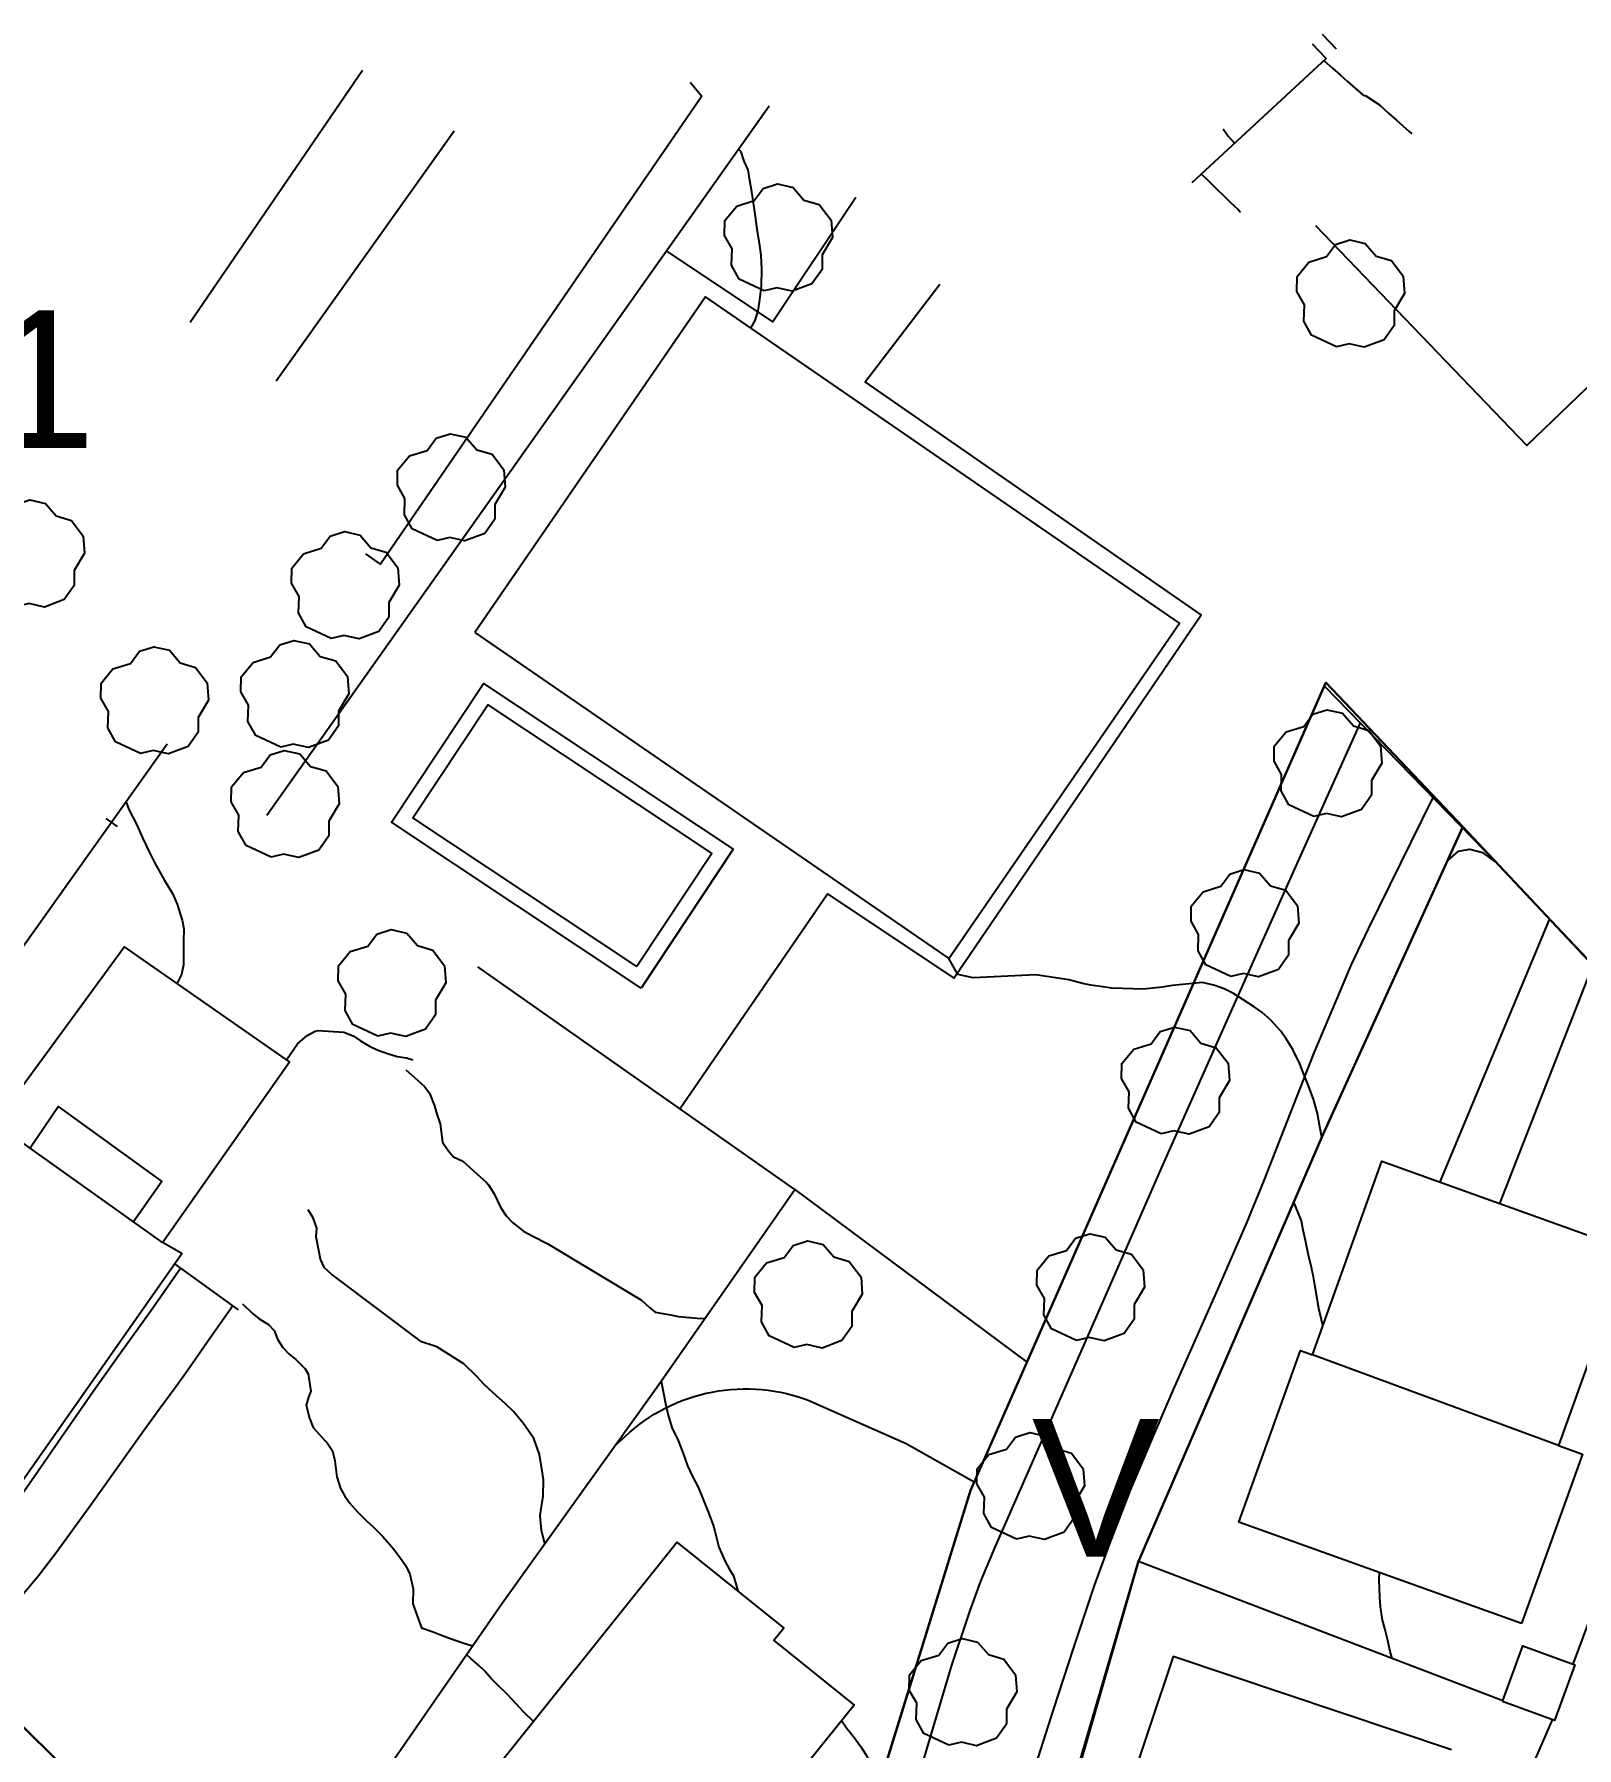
# Model space of a CAD drawing. Extents: x 483350 to 484165, y 4631134 to 4631561.
# Drawn here: x 484006.6 to 484062.7, y 4631499 to 4631561.3 of the extents above; entities that cross this region are included whole.
import ezdxf

# ---------------------------------------------------------------- set-up
doc = ezdxf.new("R2010")
doc.units = 0
doc.header["$MEASUREMENT"] = 0
doc.layers.add('1000_corbes', color=35, linetype='Continuous', plot=False)
doc.layers.add('1000_corbes mestres', color=37, linetype='Continuous', plot=False)
doc.layers.add('_POUM POLIGON', color=5, linetype='Continuous', lineweight=30)
for name, color, linetype in [('_txt claus 1000', 255, 'Continuous'), ('camins', 252, 'Continuous'), ('edificació', 252, 'Continuous'), ('illes', 252, 'Continuous'), ('parcel.les', 252, 'Continuous'), ('voreres', 252, 'Continuous')]:
    doc.layers.add(name, color=color, linetype=linetype)
doc.layers.add('vegetació_arbres', color=7, linetype='Continuous', true_color=0x8bb078)
doc.styles.add('1000SW50', font='swissl.ttf', dxfattribs={"height": 5})

msp = doc.modelspace()

# ---------------------------------------------------------------- linework, layer by layer
at = {"layer": '1000_corbes', "flags": 128}
for points in [[(484053.496, 4631560.392), (484053.807, 4631560.112), (484054.083, 4631559.863), (484054.351, 4631559.622), (484054.642, 4631559.371), (484054.924, 4631559.122), (484055.021, 4631559.099), (484055.517, 4631558.771), (484055.859, 4631558.463), (484056.132, 4631558.217), (484056.367, 4631558.005), (484056.596, 4631557.799), (484056.689, 4631557.721)], [(484053.496, 4631560.392), (484053.807, 4631560.112), (484054.083, 4631559.863), (484054.351, 4631559.622), (484054.642, 4631559.371), (484054.924, 4631559.122), (484055.021, 4631559.099), (484055.517, 4631558.771), (484055.859, 4631558.463), (484056.132, 4631558.217), (484056.367, 4631558.005), (484056.596, 4631557.799), (484056.689, 4631557.721)], [(484049.826, 4631557.896), (484050.009, 4631557.634), (484050.246, 4631557.375)], [(484049.826, 4631557.896), (484050.009, 4631557.634), (484050.246, 4631557.375)], [(484032.645, 4631550.656), (484032.809, 4631550.932), (484032.909, 4631551.283), (484032.966, 4631551.597), (484033.029, 4631552.181), (484033.05, 4631552.803), (484033.022, 4631553.291), (484032.977, 4631553.654), (484032.881, 4631554.252), (484032.82, 4631554.717), (484032.771, 4631555.051), (484032.677, 4631555.604), (484032.615, 4631556.026), (484032.553, 4631556.41), (484032.4, 4631556.72), (484032.289, 4631557.068), (484032.202, 4631557.157)], [(484032.645, 4631550.656), (484032.809, 4631550.932), (484032.909, 4631551.283), (484032.966, 4631551.597), (484033.029, 4631552.181), (484033.05, 4631552.803), (484033.022, 4631553.291), (484032.977, 4631553.654), (484032.881, 4631554.252), (484032.82, 4631554.717), (484032.771, 4631555.051), (484032.677, 4631555.604), (484032.615, 4631556.026), (484032.553, 4631556.41), (484032.4, 4631556.72), (484032.289, 4631557.068), (484032.202, 4631557.157)], [(484049.044, 4631556.258), (484049.293, 4631556.014), (484049.586, 4631555.717), (484049.875, 4631555.441), (484050.087, 4631555.228), (484050.376, 4631554.963), (484050.456, 4631554.867)], [(484049.044, 4631556.258), (484049.293, 4631556.014), (484049.586, 4631555.717), (484049.875, 4631555.441), (484050.087, 4631555.228), (484050.376, 4631554.963), (484050.456, 4631554.867)], [(484009.917, 4631533.416), (484010.022, 4631533.143), (484010.293, 4631532.614), (484010.527, 4631532.096), (484010.763, 4631531.604), (484010.953, 4631531.218), (484011.303, 4631530.59), (484011.604, 4631530.088), (484011.783, 4631529.701), (484011.958, 4631529.118), (484012.022, 4631528.807), (484012.006, 4631528.37), (484012.006, 4631527.498), (484011.931, 4631527.151), (484011.796, 4631526.858), (484011.769, 4631526.827)], [(484009.917, 4631533.416), (484010.022, 4631533.143), (484010.293, 4631532.614), (484010.527, 4631532.096), (484010.763, 4631531.604), (484010.953, 4631531.218), (484011.303, 4631530.59), (484011.604, 4631530.088), (484011.783, 4631529.701), (484011.958, 4631529.118), (484012.022, 4631528.807), (484012.006, 4631528.37), (484012.006, 4631527.498), (484011.931, 4631527.151), (484011.796, 4631526.858), (484011.769, 4631526.827)], [(484053.415, 4631521.225), (484053.344, 4631521.611), (484053.257, 4631522.088), (484053.116, 4631522.607), (484052.903, 4631523.154), (484052.742, 4631523.585), (484052.613, 4631523.895), (484052.359, 4631524.414), (484052.123, 4631524.81), (484051.915, 4631525.093), (484051.566, 4631525.483), (484051.231, 4631525.78), (484050.96, 4631525.97), (484050.579, 4631526.216), (484050.21, 4631526.451), (484049.864, 4631526.629), (484049.526, 4631526.744), (484049.078, 4631526.857), (484047.985, 4631526.743), (484047.609, 4631526.683), (484046.928, 4631526.608), (484045.784, 4631526.653), (484045.447, 4631526.697), (484045.019, 4631526.76), (484044.707, 4631526.82), (484044.208, 4631526.947), (484043.008, 4631527.133), (484040.728, 4631527.023), (484040.175, 4631527.144), (484039.845, 4631527.728)], [(484053.415, 4631521.225), (484053.344, 4631521.611), (484053.257, 4631522.088), (484053.116, 4631522.607), (484052.903, 4631523.154), (484052.742, 4631523.585), (484052.613, 4631523.895), (484052.359, 4631524.414), (484052.123, 4631524.81), (484051.915, 4631525.093), (484051.566, 4631525.483), (484051.231, 4631525.78), (484050.96, 4631525.97), (484050.579, 4631526.216), (484050.21, 4631526.451), (484049.864, 4631526.629), (484049.526, 4631526.744), (484049.078, 4631526.857), (484047.985, 4631526.743), (484047.609, 4631526.683), (484046.928, 4631526.608), (484045.784, 4631526.653), (484045.447, 4631526.697), (484045.019, 4631526.76), (484044.707, 4631526.82), (484044.208, 4631526.947), (484043.008, 4631527.133), (484040.728, 4631527.023), (484040.175, 4631527.144), (484039.845, 4631527.728)], [(484015.753, 4631524.048), (484016.153, 4631524.625), (484016.511, 4631524.932), (484016.795, 4631525.08), (484016.912, 4631525.115), (484017.836, 4631525.053), (484018.185, 4631524.921), (484018.444, 4631524.736), (484018.777, 4631524.544), (484019.056, 4631524.412), (484019.431, 4631524.278), (484019.785, 4631524.169), (484020.122, 4631524.113), (484020.353, 4631524.039)], [(484015.753, 4631524.048), (484016.153, 4631524.625), (484016.511, 4631524.932), (484016.795, 4631525.08), (484016.912, 4631525.115), (484017.836, 4631525.053), (484018.185, 4631524.921), (484018.444, 4631524.736), (484018.777, 4631524.544), (484019.056, 4631524.412), (484019.431, 4631524.278), (484019.785, 4631524.169), (484020.122, 4631524.113), (484020.353, 4631524.039)], [(484025.148, 4631506.44), (484025.029, 4631506.941), (484024.985, 4631507.46), (484025.001, 4631507.639), (484025.087, 4631508.171), (484025.098, 4631508.774), (484025.043, 4631509.168), (484024.956, 4631509.693), (484024.747, 4631510.274), (484024.367, 4631510.832), (484024.004, 4631511.266), (484023.721, 4631511.537), (484023.267, 4631511.93), (484022.936, 4631512.244), (484022.69, 4631512.509), (484022.209, 4631512.99), (484021.222, 4631513.61), (484021.118, 4631513.644), (484020.663, 4631513.785), (484017.49, 4631516.179), (484017.408, 4631516.231), (484017.14, 4631516.483), (484016.993, 4631516.798), (484016.934, 4631517.115), (484016.831, 4631517.611), (484016.857, 4631517.927), (484016.725, 4631518.3), (484016.54, 4631518.585)], [(484025.148, 4631506.44), (484025.029, 4631506.941), (484024.985, 4631507.46), (484025.001, 4631507.639), (484025.087, 4631508.171), (484025.098, 4631508.774), (484025.043, 4631509.168), (484024.956, 4631509.693), (484024.747, 4631510.274), (484024.367, 4631510.832), (484024.004, 4631511.266), (484023.721, 4631511.537), (484023.267, 4631511.93), (484022.936, 4631512.244), (484022.69, 4631512.509), (484022.209, 4631512.99), (484021.222, 4631513.61), (484021.118, 4631513.644), (484020.663, 4631513.785), (484017.49, 4631516.179), (484017.408, 4631516.231), (484017.14, 4631516.483), (484016.993, 4631516.798), (484016.934, 4631517.115), (484016.831, 4631517.611), (484016.857, 4631517.927), (484016.725, 4631518.3), (484016.54, 4631518.585)], [(484053.455, 4631514.382), (484053.313, 4631515), (484053.176, 4631515.792), (484053.12, 4631516.149), (484053.043, 4631516.493), (484052.931, 4631516.943), (484052.818, 4631517.475), (484052.742, 4631517.845), (484052.682, 4631518.185), (484052.395, 4631518.868)], [(484053.455, 4631514.382), (484053.313, 4631515), (484053.176, 4631515.792), (484053.12, 4631516.149), (484053.043, 4631516.493), (484052.931, 4631516.943), (484052.818, 4631517.475), (484052.742, 4631517.845), (484052.682, 4631518.185), (484052.395, 4631518.868)], [(484014.149, 4631515.166), (484014.505, 4631514.826), (484014.757, 4631514.627), (484015.099, 4631514.421), (484015.303, 4631514.194), (484015.422, 4631513.883), (484015.619, 4631513.576), (484015.843, 4631513.347), (484016.1, 4631513.143), (484016.435, 4631512.809), (484016.547, 4631512.628), (484016.639, 4631511.996), (484016.557, 4631511.773), (484016.465, 4631511.479), (484016.589, 4631511.007), (484016.722, 4631510.677), (484017.164, 4631510.188), (484017.233, 4631510.12), (484017.427, 4631509.822), (484017.511, 4631509.461), (484017.581, 4631508.881), (484017.725, 4631508.455), (484017.882, 4631508.175), (484018.065, 4631507.918), (484018.342, 4631507.61), (484018.668, 4631507.278), (484018.903, 4631507.061), (484019.264, 4631506.709), (484019.657, 4631506.248), (484019.967, 4631505.84), (484020.099, 4631505.64), (484020.242, 4631505.344), (484020.364, 4631504.81), (484020.355, 4631504.263), (484020.664, 4631503.392), (484021.089, 4631503.236), (484021.395, 4631503.122), (484021.681, 4631503.009), (484022.166, 4631502.842), (484022.517, 4631502.73), (484022.526, 4631502.731)], [(484014.149, 4631515.166), (484014.505, 4631514.826), (484014.757, 4631514.627), (484015.099, 4631514.421), (484015.303, 4631514.194), (484015.422, 4631513.883), (484015.619, 4631513.576), (484015.843, 4631513.347), (484016.1, 4631513.143), (484016.435, 4631512.809), (484016.547, 4631512.628), (484016.639, 4631511.996), (484016.557, 4631511.773), (484016.465, 4631511.479), (484016.589, 4631511.007), (484016.722, 4631510.677), (484017.164, 4631510.188), (484017.233, 4631510.12), (484017.427, 4631509.822), (484017.511, 4631509.461), (484017.581, 4631508.881), (484017.725, 4631508.455), (484017.882, 4631508.175), (484018.065, 4631507.918), (484018.342, 4631507.61), (484018.668, 4631507.278), (484018.903, 4631507.061), (484019.264, 4631506.709), (484019.657, 4631506.248), (484019.967, 4631505.84), (484020.099, 4631505.64), (484020.242, 4631505.344), (484020.364, 4631504.81), (484020.355, 4631504.263), (484020.664, 4631503.392), (484021.089, 4631503.236), (484021.395, 4631503.122), (484021.681, 4631503.009), (484022.166, 4631502.842), (484022.517, 4631502.73), (484022.526, 4631502.731)], [(484055.975, 4631502.269), (484055.902, 4631502.524), (484055.808, 4631502.969), (484055.708, 4631503.361), (484055.627, 4631503.665), (484055.553, 4631504.145), (484055.523, 4631504.506), (484055.513, 4631504.817), (484055.502, 4631505.117), (484055.519, 4631505.398)], [(484055.975, 4631502.269), (484055.902, 4631502.524), (484055.808, 4631502.969), (484055.708, 4631503.361), (484055.627, 4631503.665), (484055.553, 4631504.145), (484055.523, 4631504.506), (484055.513, 4631504.817), (484055.502, 4631505.117), (484055.519, 4631505.398)], [(484024.741, 4631499.986), (484024.373, 4631500.33), (484024.099, 4631500.636), (484023.779, 4631500.973), (484023.447, 4631501.298), (484023.202, 4631501.54), (484022.958, 4631501.819), (484022.735, 4631502.026), (484022.456, 4631502.277), (484022.305, 4631502.413)], [(484024.741, 4631499.986), (484024.373, 4631500.33), (484024.099, 4631500.636), (484023.779, 4631500.973), (484023.447, 4631501.298), (484023.202, 4631501.54), (484022.958, 4631501.819), (484022.735, 4631502.026), (484022.456, 4631502.277), (484022.305, 4631502.413)]]:
    msp.add_lwpolyline(points, dxfattribs=at)
at = {"layer": '1000_corbes mestres', "flags": 128}
for points in [[(484020.102, 4631523.68), (484020.504, 4631523.319), (484020.775, 4631523.07), (484020.957, 4631522.83), (484021.134, 4631522.369), (484021.227, 4631522.065), (484021.344, 4631521.717), (484021.433, 4631521.051), (484021.633, 4631520.747), (484021.835, 4631520.517), (484022.174, 4631520.362), (484022.407, 4631520.136), (484022.683, 4631519.893), (484023.034, 4631519.577), (484023.1, 4631519.495), (484023.304, 4631519.172), (484023.536, 4631518.688), (484023.743, 4631518.368), (484023.971, 4631518.13), (484024.378, 4631517.817), (484024.716, 4631517.631), (484025.263, 4631517.354), (484028.671, 4631515.298), (484028.965, 4631515.033), (484029.172, 4631514.868), (484029.718, 4631514.769), (484030.013, 4631514.714), (484030.69, 4631514.653), (484030.977, 4631514.636)], [(484020.102, 4631523.68), (484020.504, 4631523.319), (484020.775, 4631523.07), (484020.957, 4631522.83), (484021.134, 4631522.369), (484021.227, 4631522.065), (484021.344, 4631521.717), (484021.433, 4631521.051), (484021.633, 4631520.747), (484021.835, 4631520.517), (484022.174, 4631520.362), (484022.407, 4631520.136), (484022.683, 4631519.893), (484023.034, 4631519.577), (484023.1, 4631519.495), (484023.304, 4631519.172), (484023.536, 4631518.688), (484023.743, 4631518.368), (484023.971, 4631518.13), (484024.378, 4631517.817), (484024.716, 4631517.631), (484025.263, 4631517.354), (484028.671, 4631515.298), (484028.965, 4631515.033), (484029.172, 4631514.868), (484029.718, 4631514.769), (484030.013, 4631514.714), (484030.69, 4631514.653), (484030.977, 4631514.636)], [(484029.39, 4631512.359), (484029.487, 4631511.859), (484029.543, 4631511.545), (484029.633, 4631511.124), (484029.776, 4631510.673), (484030.007, 4631510.201), (484030.188, 4631509.732), (484030.347, 4631509.276), (484030.511, 4631508.919), (484030.728, 4631508.497), (484030.918, 4631508.056), (484031.098, 4631507.61), (484031.276, 4631507.115), (484031.339, 4631506.897), (484031.488, 4631506.322), (484031.708, 4631505.801), (484031.852, 4631505.536), (484032.015, 4631505.282), (484032.172, 4631504.736)], [(484029.39, 4631512.359), (484029.487, 4631511.859), (484029.543, 4631511.545), (484029.633, 4631511.124), (484029.776, 4631510.673), (484030.007, 4631510.201), (484030.188, 4631509.732), (484030.347, 4631509.276), (484030.511, 4631508.919), (484030.728, 4631508.497), (484030.918, 4631508.056), (484031.098, 4631507.61), (484031.276, 4631507.115), (484031.339, 4631506.897), (484031.488, 4631506.322), (484031.708, 4631505.801), (484031.852, 4631505.536), (484032.015, 4631505.282), (484032.172, 4631504.736)], [(484035.942, 4631500.02), (484036.132, 4631499.751), (484036.42, 4631499.383), (484036.661, 4631499.048), (484036.826, 4631498.776), (484037.086, 4631498.305), (484037.243, 4631497.9), (484037.35, 4631497.588), (484037.485, 4631497.225)], [(484035.942, 4631500.02), (484036.132, 4631499.751), (484036.42, 4631499.383), (484036.661, 4631499.048), (484036.826, 4631498.776), (484037.086, 4631498.305), (484037.243, 4631497.9), (484037.35, 4631497.588), (484037.485, 4631497.225)]]:
    msp.add_lwpolyline(points, dxfattribs=at)
at = {"layer": '_POUM POLIGON'}
for p, q in [((484030.596, 4631475.914), (483947.676, 4631556.959)), ((484053.567, 4631537.76), (484040.631, 4631508.377)), ((484040.631, 4631508.377), (484037.178, 4631497.225))]:
    msp.add_line(p, q, dxfattribs=at)
at = {"layer": '_POUM POLIGON', "flags": 128}
msp.add_lwpolyline([(484031.172, 4631475.836), (484037.178, 4631497.225), (484040.631, 4631508.377), (484053.567, 4631537.76), (484058.544, 4631532.515), (484053.453, 4631521.314), (484046.731, 4631505.772), (484036.487, 4631470.154)], close=True, dxfattribs=at)
msp.add_lwpolyline([(484058.544, 4631532.515), (484053.453, 4631521.314), (484046.731, 4631505.772), (484036.487, 4631470.154, 0.187359), (484069.774, 4631455.683), (484128.232, 4631452.143), (484129.718, 4631456.806)], format="xyb", close=True, dxfattribs=at)
at = {"layer": 'camins', "flags": 128}
for points in [[(484054.807, 4631536.302), (484052.376, 4631530.878), (484049.946, 4631525.453), (484047.626, 4631520.208), (484045.322, 4631514.955), (484043.421, 4631510.642), (484041.52, 4631506.326), (484041.006, 4631505.085), (484040.596, 4631503.984), (484039.946, 4631502.032), (484038.517, 4631497.222)], [(484054.807, 4631536.302), (484052.376, 4631530.878), (484049.946, 4631525.453), (484047.626, 4631520.208), (484045.322, 4631514.955), (484043.421, 4631510.642), (484041.52, 4631506.326), (484041.006, 4631505.085), (484040.596, 4631503.984), (484039.946, 4631502.032), (484038.517, 4631497.222)], [(484057.459, 4631533.581), (484056.281, 4631531.197), (484055.103, 4631528.813), (484054.484, 4631527.506), (484054.059, 4631526.501), (484053.128, 4631524.3), (484051.916, 4631521.201), (484051.306, 4631519.655), (484050.673, 4631518.118), (484049.62, 4631515.686), (484048.011, 4631512.05), (484047.218, 4631510.227), (484046.447, 4631508.392), (484045.678, 4631506.419), (484045.141, 4631504.925), (484044.379, 4631502.669), (484043.646, 4631500.402), (484042.837, 4631497.854), (484042.64, 4631497.213)], [(484057.459, 4631533.581), (484056.281, 4631531.197), (484055.103, 4631528.813), (484054.484, 4631527.506), (484054.059, 4631526.501), (484053.128, 4631524.3), (484051.916, 4631521.201), (484051.306, 4631519.655), (484050.673, 4631518.118), (484049.62, 4631515.686), (484048.011, 4631512.05), (484047.218, 4631510.227), (484046.447, 4631508.392), (484045.678, 4631506.419), (484045.141, 4631504.925), (484044.379, 4631502.669), (484043.646, 4631500.402), (484042.837, 4631497.854), (484042.64, 4631497.213)], [(484002.378, 4631503.367), (484003.666, 4631504.914), (484004.933, 4631506.578), (484005.611, 4631507.496), (484006.592, 4631508.899), (484007.561, 4631510.31), (484008.735, 4631512.007), (484009.721, 4631513.383), (484010.806, 4631514.899), (484011.902, 4631516.467)], [(484002.378, 4631503.367), (484003.666, 4631504.914), (484004.933, 4631506.578), (484005.611, 4631507.496), (484006.592, 4631508.899), (484007.561, 4631510.31), (484008.735, 4631512.007), (484009.721, 4631513.383), (484010.806, 4631514.899), (484011.902, 4631516.467)], [(484013.8, 4631515.098), (484012.968, 4631513.912), (484012.136, 4631512.725), (484011.736, 4631512.162), (484011.128, 4631511.325), (484010.52, 4631510.487), (484009.563, 4631509.145), (484008.607, 4631507.801), (484007.382, 4631506.111), (484006.744, 4631505.285), (484006.074, 4631504.485), (484004.895, 4631503.146), (484003.843, 4631501.951)], [(484013.8, 4631515.098), (484012.968, 4631513.912), (484012.136, 4631512.725), (484011.736, 4631512.162), (484011.128, 4631511.325), (484010.52, 4631510.487), (484009.563, 4631509.145), (484008.607, 4631507.801), (484007.382, 4631506.111), (484006.744, 4631505.285), (484006.074, 4631504.485), (484004.895, 4631503.146), (484003.843, 4631501.951)]]:
    msp.add_lwpolyline(points, dxfattribs=at)
at = {"layer": 'edificació', "flags": 128}
for points in [[(484012.249, 4631550.873), (484018.524, 4631560.03)], [(484012.249, 4631550.873), (484018.524, 4631560.03)], [(484073.116, 4631558.148), (484060.88, 4631546.387), (484053.205, 4631554.372)], [(484073.116, 4631558.148), (484060.88, 4631546.387), (484053.205, 4631554.372)], [(484021.855, 4631557.811), (484015.383, 4631548.723)], [(484021.855, 4631557.811), (484015.383, 4631548.723)], [(484022.606, 4631539.589), (484039.847, 4631527.727), (484048.24, 4631539.927), (484030.999, 4631551.789), (484022.606, 4631539.589)], [(484022.606, 4631539.589), (484039.847, 4631527.727), (484048.24, 4631539.927), (484030.999, 4631551.789), (484022.606, 4631539.589)], [(484028.654, 4631526.654), (484019.576, 4631532.681), (484022.927, 4631537.729), (484032.005, 4631531.702), (484028.654, 4631526.654)], [(484028.654, 4631526.654), (484019.576, 4631532.681), (484022.927, 4631537.729), (484032.005, 4631531.702), (484028.654, 4631526.654)], [(484028.497, 4631527.432), (484020.354, 4631532.838), (484023.084, 4631536.951), (484031.227, 4631531.545), (484028.497, 4631527.432)], [(484028.497, 4631527.432), (484020.354, 4631532.838), (484023.084, 4631536.951), (484031.227, 4631531.545), (484028.497, 4631527.432)], [(484001.233, 4631516.37), (484002.353, 4631515.624), (483998.844, 4631510.58), (484004.53, 4631506.446), (484011.944, 4631516.999), (484011.243, 4631517.404), (484015.864, 4631523.971), (484009.867, 4631528.154), (484001.233, 4631516.37)], [(484001.233, 4631516.37), (484002.353, 4631515.624), (483998.844, 4631510.58), (484004.53, 4631506.446), (484011.944, 4631516.999), (484011.243, 4631517.404), (484015.864, 4631523.971), (484009.867, 4631528.154), (484001.233, 4631516.37)], [(484006.429, 4631520.838), (484007.455, 4631522.344), (484011.217, 4631519.623), (484010.19, 4631518.155)], [(484006.429, 4631520.838), (484007.455, 4631522.344), (484011.217, 4631519.623), (484010.19, 4631518.155)], [(484011.243, 4631517.404), (484006.182, 4631521.014), (484002.353, 4631515.624)], [(484011.243, 4631517.404), (484006.182, 4631521.014), (484002.353, 4631515.624)], [(484060.681, 4631503.544), (484050.404, 4631507.234), (484052.644, 4631513.471), (484053.073, 4631513.317), (484055.601, 4631520.359), (484064.583, 4631517.135), (484062.026, 4631510.012), (484062.894, 4631509.7), (484060.681, 4631503.544)], [(484060.681, 4631503.544), (484050.404, 4631507.234), (484052.644, 4631513.471), (484053.073, 4631513.317), (484055.601, 4631520.359), (484064.583, 4631517.135), (484062.026, 4631510.012), (484062.894, 4631509.7), (484060.681, 4631503.544)], [(484062.026, 4631510.012), (484053.073, 4631513.317)], [(484062.026, 4631510.012), (484053.073, 4631513.317)], [(484029.97, 4631506.507), (484022.554, 4631497.258)], [(484029.97, 4631506.507), (484022.554, 4631497.258)], [(484034.43, 4631497.231), (484033.988, 4631497.586), (484036.401, 4631500.592), (484033.485, 4631502.933), (484033.85, 4631503.387), (484029.97, 4631506.507)], [(484034.43, 4631497.231), (484033.988, 4631497.586), (484036.401, 4631500.592), (484033.485, 4631502.933), (484033.85, 4631503.387), (484029.97, 4631506.507)], [(484058.131, 4631498.951), (484048.007, 4631502.347), (484046.282, 4631497.205)], [(484058.131, 4631498.951), (484048.007, 4631502.347), (484046.282, 4631497.205)]]:
    msp.add_lwpolyline(points, dxfattribs=at)
at = {"layer": 'illes', "flags": 128}
msp.add_lwpolyline([(484062.918, 4631456.502), (484059.65, 4631457.263), (484055.796, 4631458.287), (484052.828, 4631459.312), (484050.152, 4631460.547), (484046.654, 4631462.377), (484042.31, 4631465.175), (484036.487, 4631470.154), (484042.858, 4631492.51), (484044.23, 4631497.209), (484046.731, 4631505.772), (484053.453, 4631521.314), (484057.984, 4631531.283), (484058.39, 4631531.628), (484058.797, 4631531.708), (484059.257, 4631531.585), (484059.775, 4631531.205), (484060.797, 4631530.122), (484071.953, 4631518.367)], dxfattribs=at)
msp.add_lwpolyline([(484062.918, 4631456.502), (484059.65, 4631457.263), (484055.796, 4631458.287), (484052.828, 4631459.312), (484050.152, 4631460.547), (484046.654, 4631462.377), (484042.31, 4631465.175), (484036.487, 4631470.154), (484042.858, 4631492.51), (484044.23, 4631497.209), (484046.731, 4631505.772), (484053.453, 4631521.314), (484057.984, 4631531.283), (484058.39, 4631531.628), (484058.797, 4631531.708), (484059.257, 4631531.585), (484059.775, 4631531.205), (484060.797, 4631530.122), (484071.953, 4631518.367)], dxfattribs=at)
at = {"layer": 'parcel.les', "flags": 128}
for points in [[(484053.064, 4631560.994), (484053.572, 4631560.462)], [(484053.064, 4631560.994), (484053.572, 4631560.462)], [(484053.425, 4631561.34), (484053.934, 4631560.808)], [(484053.425, 4631561.34), (484053.934, 4631560.808)], [(484053.572, 4631560.462), (484048.693, 4631555.933)], [(484053.572, 4631560.462), (484048.693, 4631555.933)], [(484033.316, 4631558.73), (484015.039, 4631532.925)], [(484033.316, 4631558.73), (484015.039, 4631532.925)], [(484011.416, 4631535.521), (483994.171, 4631511.302)], [(484011.416, 4631535.521), (483994.171, 4631511.302)], [(484009.182, 4631532.815), (484009.59, 4631532.525)], [(484009.182, 4631532.815), (484009.59, 4631532.525)], [(484044.23, 4631497.209), (484046.731, 4631505.772), (484053.453, 4631521.314), (484057.984, 4631531.283), (484058.39, 4631531.628), (484058.797, 4631531.708), (484059.257, 4631531.585), (484059.775, 4631531.205), (484060.797, 4631530.122), (484071.953, 4631518.367), (484080.146, 4631509.617), (484091.543, 4631497.466), (484091.884, 4631497.103)], [(484044.23, 4631497.209), (484046.731, 4631505.772), (484053.453, 4631521.314), (484057.984, 4631531.283), (484058.39, 4631531.628), (484058.797, 4631531.708), (484059.257, 4631531.585), (484059.775, 4631531.205), (484060.797, 4631530.122), (484071.953, 4631518.367), (484080.146, 4631509.617), (484091.543, 4631497.466), (484091.884, 4631497.103)], [(484034.251, 4631519.332), (484022.719, 4631527.423)], [(484034.251, 4631519.332), (484022.719, 4631527.423)], [(484062.56, 4631502.062), (484069.583, 4631520.864)], [(484062.56, 4631502.062), (484069.583, 4631520.864)], [(484018.676, 4631497.267), (484019.476, 4631498.332), (484023.605, 4631504.287), (484029.304, 4631512.236), (484034.251, 4631519.332), (484042.669, 4631513.055)], [(484018.676, 4631497.267), (484019.476, 4631498.332), (484023.605, 4631504.287), (484029.304, 4631512.236), (484034.251, 4631519.332), (484042.669, 4631513.055)], [(484059.997, 4631500.729), (484046.745, 4631505.803)], [(484059.997, 4631500.729), (484046.745, 4631505.803)], [(484059.988, 4631500.705), (484060.728, 4631502.731), (484062.626, 4631502.038), (484061.886, 4631500.012), (484059.988, 4631500.705)], [(484059.988, 4631500.705), (484060.728, 4631502.731), (484062.626, 4631502.038), (484061.886, 4631500.012), (484059.988, 4631500.705)], [(484060.558, 4631497.173), (484061.805, 4631500.042)], [(484060.558, 4631497.173), (484061.805, 4631500.042)]]:
    msp.add_lwpolyline(points, dxfattribs=at)
at = {"layer": 'vegetació_arbres', "flags": 128}
for points in [[(484033.135, 4631552.011), (484032.227, 4631552.435), (484031.945, 4631552.943), (484031.967, 4631553.541), (484031.691, 4631554.021), (484031.699, 4631554.569), (484032.131, 4631555.091), (484032.771, 4631555.289), (484033.099, 4631555.729), (484033.615, 4631555.895), (484034.183, 4631555.765), (484034.575, 4631555.311), (484035.137, 4631555.145), (484035.563, 4631554.577), (484035.611, 4631553.951), (484035.235, 4631553.321), (484035.235, 4631552.785), (484034.871, 4631552.265), (484034.147, 4631551.997), (484033.593, 4631552.121), (484033.135, 4631552.011)], [(484033.135, 4631552.011), (484032.227, 4631552.435), (484031.945, 4631552.943), (484031.967, 4631553.541), (484031.691, 4631554.021), (484031.699, 4631554.569), (484032.131, 4631555.091), (484032.771, 4631555.289), (484033.099, 4631555.729), (484033.615, 4631555.895), (484034.183, 4631555.765), (484034.575, 4631555.311), (484035.137, 4631555.145), (484035.563, 4631554.577), (484035.611, 4631553.951), (484035.235, 4631553.321), (484035.235, 4631552.785), (484034.871, 4631552.265), (484034.147, 4631551.997), (484033.593, 4631552.121), (484033.135, 4631552.011)], [(484053.951, 4631549.975), (484053.043, 4631550.399), (484052.761, 4631550.907), (484052.783, 4631551.505), (484052.507, 4631551.985), (484052.515, 4631552.533), (484052.947, 4631553.055), (484053.587, 4631553.253), (484053.915, 4631553.693), (484054.431, 4631553.859), (484054.999, 4631553.729), (484055.391, 4631553.275), (484055.953, 4631553.109), (484056.379, 4631552.541), (484056.427, 4631551.915), (484056.051, 4631551.285), (484056.051, 4631550.749), (484055.687, 4631550.229), (484054.963, 4631549.961), (484054.409, 4631550.085), (484053.951, 4631549.975)], [(484053.951, 4631549.975), (484053.043, 4631550.399), (484052.761, 4631550.907), (484052.783, 4631551.505), (484052.507, 4631551.985), (484052.515, 4631552.533), (484052.947, 4631553.055), (484053.587, 4631553.253), (484053.915, 4631553.693), (484054.431, 4631553.859), (484054.999, 4631553.729), (484055.391, 4631553.275), (484055.953, 4631553.109), (484056.379, 4631552.541), (484056.427, 4631551.915), (484056.051, 4631551.285), (484056.051, 4631550.749), (484055.687, 4631550.229), (484054.963, 4631549.961), (484054.409, 4631550.085), (484053.951, 4631549.975)], [(484021.233, 4631542.93), (484020.325, 4631543.354), (484020.043, 4631543.862), (484020.065, 4631544.46), (484019.789, 4631544.94), (484019.797, 4631545.488), (484020.229, 4631546.01), (484020.869, 4631546.208), (484021.197, 4631546.648), (484021.713, 4631546.814), (484022.281, 4631546.684), (484022.673, 4631546.23), (484023.235, 4631546.064), (484023.661, 4631545.496), (484023.709, 4631544.87), (484023.333, 4631544.24), (484023.333, 4631543.704), (484022.969, 4631543.184), (484022.245, 4631542.916), (484021.691, 4631543.04), (484021.233, 4631542.93)], [(484021.233, 4631542.93), (484020.325, 4631543.354), (484020.043, 4631543.862), (484020.065, 4631544.46), (484019.789, 4631544.94), (484019.797, 4631545.488), (484020.229, 4631546.01), (484020.869, 4631546.208), (484021.197, 4631546.648), (484021.713, 4631546.814), (484022.281, 4631546.684), (484022.673, 4631546.23), (484023.235, 4631546.064), (484023.661, 4631545.496), (484023.709, 4631544.87), (484023.333, 4631544.24), (484023.333, 4631543.704), (484022.969, 4631543.184), (484022.245, 4631542.916), (484021.691, 4631543.04), (484021.233, 4631542.93)], [(484005.935, 4631540.525), (484005.027, 4631540.949), (484004.745, 4631541.457), (484004.767, 4631542.055), (484004.491, 4631542.535), (484004.499, 4631543.083), (484004.931, 4631543.605), (484005.571, 4631543.803), (484005.899, 4631544.243), (484006.415, 4631544.409), (484006.983, 4631544.279), (484007.375, 4631543.825), (484007.937, 4631543.659), (484008.363, 4631543.091), (484008.411, 4631542.465), (484008.035, 4631541.835), (484008.035, 4631541.299), (484007.671, 4631540.779), (484006.947, 4631540.511), (484006.393, 4631540.635), (484005.935, 4631540.525)], [(484005.935, 4631540.525), (484005.027, 4631540.949), (484004.745, 4631541.457), (484004.767, 4631542.055), (484004.491, 4631542.535), (484004.499, 4631543.083), (484004.931, 4631543.605), (484005.571, 4631543.803), (484005.899, 4631544.243), (484006.415, 4631544.409), (484006.983, 4631544.279), (484007.375, 4631543.825), (484007.937, 4631543.659), (484008.363, 4631543.091), (484008.411, 4631542.465), (484008.035, 4631541.835), (484008.035, 4631541.299), (484007.671, 4631540.779), (484006.947, 4631540.511), (484006.393, 4631540.635), (484005.935, 4631540.525)], [(484017.381, 4631539.369), (484016.473, 4631539.793), (484016.191, 4631540.301), (484016.213, 4631540.899), (484015.937, 4631541.379), (484015.945, 4631541.927), (484016.377, 4631542.449), (484017.017, 4631542.647), (484017.345, 4631543.087), (484017.861, 4631543.253), (484018.429, 4631543.123), (484018.821, 4631542.669), (484019.383, 4631542.503), (484019.809, 4631541.935), (484019.857, 4631541.309), (484019.481, 4631540.679), (484019.481, 4631540.143), (484019.117, 4631539.623), (484018.393, 4631539.355), (484017.839, 4631539.479), (484017.381, 4631539.369)], [(484017.381, 4631539.369), (484016.473, 4631539.793), (484016.191, 4631540.301), (484016.213, 4631540.899), (484015.937, 4631541.379), (484015.945, 4631541.927), (484016.377, 4631542.449), (484017.017, 4631542.647), (484017.345, 4631543.087), (484017.861, 4631543.253), (484018.429, 4631543.123), (484018.821, 4631542.669), (484019.383, 4631542.503), (484019.809, 4631541.935), (484019.857, 4631541.309), (484019.481, 4631540.679), (484019.481, 4631540.143), (484019.117, 4631539.623), (484018.393, 4631539.355), (484017.839, 4631539.479), (484017.381, 4631539.369)], [(484015.543, 4631535.415), (484014.635, 4631535.839), (484014.353, 4631536.347), (484014.375, 4631536.945), (484014.099, 4631537.425), (484014.107, 4631537.973), (484014.539, 4631538.495), (484015.179, 4631538.693), (484015.507, 4631539.133), (484016.023, 4631539.299), (484016.591, 4631539.169), (484016.983, 4631538.715), (484017.545, 4631538.549), (484017.971, 4631537.981), (484018.019, 4631537.355), (484017.643, 4631536.725), (484017.643, 4631536.189), (484017.279, 4631535.669), (484016.555, 4631535.401), (484016.001, 4631535.525), (484015.543, 4631535.415)], [(484015.543, 4631535.415), (484014.635, 4631535.839), (484014.353, 4631536.347), (484014.375, 4631536.945), (484014.099, 4631537.425), (484014.107, 4631537.973), (484014.539, 4631538.495), (484015.179, 4631538.693), (484015.507, 4631539.133), (484016.023, 4631539.299), (484016.591, 4631539.169), (484016.983, 4631538.715), (484017.545, 4631538.549), (484017.971, 4631537.981), (484018.019, 4631537.355), (484017.643, 4631536.725), (484017.643, 4631536.189), (484017.279, 4631535.669), (484016.555, 4631535.401), (484016.001, 4631535.525), (484015.543, 4631535.415)], [(484010.446, 4631535.182), (484009.538, 4631535.606), (484009.256, 4631536.114), (484009.278, 4631536.712), (484009.002, 4631537.192), (484009.01, 4631537.74), (484009.442, 4631538.262), (484010.082, 4631538.46), (484010.41, 4631538.9), (484010.926, 4631539.066), (484011.494, 4631538.936), (484011.886, 4631538.482), (484012.448, 4631538.316), (484012.874, 4631537.748), (484012.922, 4631537.122), (484012.546, 4631536.492), (484012.546, 4631535.956), (484012.182, 4631535.436), (484011.458, 4631535.168), (484010.904, 4631535.292), (484010.446, 4631535.182)], [(484010.446, 4631535.182), (484009.538, 4631535.606), (484009.256, 4631536.114), (484009.278, 4631536.712), (484009.002, 4631537.192), (484009.01, 4631537.74), (484009.442, 4631538.262), (484010.082, 4631538.46), (484010.41, 4631538.9), (484010.926, 4631539.066), (484011.494, 4631538.936), (484011.886, 4631538.482), (484012.448, 4631538.316), (484012.874, 4631537.748), (484012.922, 4631537.122), (484012.546, 4631536.492), (484012.546, 4631535.956), (484012.182, 4631535.436), (484011.458, 4631535.168), (484010.904, 4631535.292), (484010.446, 4631535.182)], [(484053.124, 4631532.892), (484052.216, 4631533.316), (484051.934, 4631533.824), (484051.956, 4631534.422), (484051.68, 4631534.902), (484051.688, 4631535.45), (484052.12, 4631535.972), (484052.76, 4631536.17), (484053.088, 4631536.61), (484053.604, 4631536.776), (484054.172, 4631536.646), (484054.564, 4631536.192), (484055.126, 4631536.026), (484055.552, 4631535.458), (484055.6, 4631534.832), (484055.224, 4631534.202), (484055.224, 4631533.666), (484054.86, 4631533.146), (484054.136, 4631532.878), (484053.582, 4631533.002), (484053.124, 4631532.892)], [(484053.124, 4631532.892), (484052.216, 4631533.316), (484051.934, 4631533.824), (484051.956, 4631534.422), (484051.68, 4631534.902), (484051.688, 4631535.45), (484052.12, 4631535.972), (484052.76, 4631536.17), (484053.088, 4631536.61), (484053.604, 4631536.776), (484054.172, 4631536.646), (484054.564, 4631536.192), (484055.126, 4631536.026), (484055.552, 4631535.458), (484055.6, 4631534.832), (484055.224, 4631534.202), (484055.224, 4631533.666), (484054.86, 4631533.146), (484054.136, 4631532.878), (484053.582, 4631533.002), (484053.124, 4631532.892)], [(484015.192, 4631531.414), (484014.284, 4631531.838), (484014.002, 4631532.346), (484014.024, 4631532.944), (484013.748, 4631533.424), (484013.756, 4631533.972), (484014.188, 4631534.494), (484014.828, 4631534.692), (484015.156, 4631535.132), (484015.672, 4631535.298), (484016.24, 4631535.168), (484016.632, 4631534.714), (484017.194, 4631534.548), (484017.62, 4631533.98), (484017.668, 4631533.354), (484017.292, 4631532.724), (484017.292, 4631532.188), (484016.928, 4631531.668), (484016.204, 4631531.4), (484015.65, 4631531.524), (484015.192, 4631531.414)], [(484015.192, 4631531.414), (484014.284, 4631531.838), (484014.002, 4631532.346), (484014.024, 4631532.944), (484013.748, 4631533.424), (484013.756, 4631533.972), (484014.188, 4631534.494), (484014.828, 4631534.692), (484015.156, 4631535.132), (484015.672, 4631535.298), (484016.24, 4631535.168), (484016.632, 4631534.714), (484017.194, 4631534.548), (484017.62, 4631533.98), (484017.668, 4631533.354), (484017.292, 4631532.724), (484017.292, 4631532.188), (484016.928, 4631531.668), (484016.204, 4631531.4), (484015.65, 4631531.524), (484015.192, 4631531.414)], [(484050.104, 4631527.075), (484049.196, 4631527.499), (484048.914, 4631528.007), (484048.936, 4631528.605), (484048.66, 4631529.085), (484048.668, 4631529.633), (484049.1, 4631530.155), (484049.74, 4631530.353), (484050.068, 4631530.793), (484050.584, 4631530.959), (484051.152, 4631530.829), (484051.544, 4631530.375), (484052.106, 4631530.209), (484052.532, 4631529.641), (484052.58, 4631529.015), (484052.204, 4631528.385), (484052.204, 4631527.849), (484051.84, 4631527.329), (484051.116, 4631527.061), (484050.562, 4631527.185), (484050.104, 4631527.075)], [(484050.104, 4631527.075), (484049.196, 4631527.499), (484048.914, 4631528.007), (484048.936, 4631528.605), (484048.66, 4631529.085), (484048.668, 4631529.633), (484049.1, 4631530.155), (484049.74, 4631530.353), (484050.068, 4631530.793), (484050.584, 4631530.959), (484051.152, 4631530.829), (484051.544, 4631530.375), (484052.106, 4631530.209), (484052.532, 4631529.641), (484052.58, 4631529.015), (484052.204, 4631528.385), (484052.204, 4631527.849), (484051.84, 4631527.329), (484051.116, 4631527.061), (484050.562, 4631527.185), (484050.104, 4631527.075)], [(484019.08, 4631524.9), (484018.172, 4631525.324), (484017.89, 4631525.832), (484017.912, 4631526.43), (484017.636, 4631526.91), (484017.644, 4631527.458), (484018.076, 4631527.98), (484018.716, 4631528.178), (484019.044, 4631528.618), (484019.56, 4631528.784), (484020.128, 4631528.654), (484020.52, 4631528.2), (484021.082, 4631528.034), (484021.508, 4631527.466), (484021.556, 4631526.84), (484021.18, 4631526.21), (484021.18, 4631525.674), (484020.816, 4631525.154), (484020.092, 4631524.886), (484019.538, 4631525.01), (484019.08, 4631524.9)], [(484019.08, 4631524.9), (484018.172, 4631525.324), (484017.89, 4631525.832), (484017.912, 4631526.43), (484017.636, 4631526.91), (484017.644, 4631527.458), (484018.076, 4631527.98), (484018.716, 4631528.178), (484019.044, 4631528.618), (484019.56, 4631528.784), (484020.128, 4631528.654), (484020.52, 4631528.2), (484021.082, 4631528.034), (484021.508, 4631527.466), (484021.556, 4631526.84), (484021.18, 4631526.21), (484021.18, 4631525.674), (484020.816, 4631525.154), (484020.092, 4631524.886), (484019.538, 4631525.01), (484019.08, 4631524.9)], [(484047.577, 4631521.351), (484046.669, 4631521.775), (484046.387, 4631522.283), (484046.409, 4631522.881), (484046.133, 4631523.361), (484046.141, 4631523.909), (484046.573, 4631524.431), (484047.213, 4631524.629), (484047.541, 4631525.069), (484048.057, 4631525.235), (484048.625, 4631525.105), (484049.017, 4631524.651), (484049.579, 4631524.485), (484050.005, 4631523.917), (484050.053, 4631523.291), (484049.677, 4631522.661), (484049.677, 4631522.125), (484049.313, 4631521.605), (484048.589, 4631521.337), (484048.035, 4631521.461), (484047.577, 4631521.351)], [(484047.577, 4631521.351), (484046.669, 4631521.775), (484046.387, 4631522.283), (484046.409, 4631522.881), (484046.133, 4631523.361), (484046.141, 4631523.909), (484046.573, 4631524.431), (484047.213, 4631524.629), (484047.541, 4631525.069), (484048.057, 4631525.235), (484048.625, 4631525.105), (484049.017, 4631524.651), (484049.579, 4631524.485), (484050.005, 4631523.917), (484050.053, 4631523.291), (484049.677, 4631522.661), (484049.677, 4631522.125), (484049.313, 4631521.605), (484048.589, 4631521.337), (484048.035, 4631521.461), (484047.577, 4631521.351)], [(484034.226, 4631513.577), (484033.318, 4631514.001), (484033.036, 4631514.509), (484033.058, 4631515.107), (484032.782, 4631515.587), (484032.79, 4631516.135), (484033.222, 4631516.657), (484033.862, 4631516.855), (484034.19, 4631517.295), (484034.706, 4631517.461), (484035.274, 4631517.331), (484035.666, 4631516.877), (484036.228, 4631516.711), (484036.654, 4631516.143), (484036.702, 4631515.517), (484036.326, 4631514.887), (484036.326, 4631514.351), (484035.962, 4631513.831), (484035.238, 4631513.563), (484034.684, 4631513.687), (484034.226, 4631513.577)], [(484034.226, 4631513.577), (484033.318, 4631514.001), (484033.036, 4631514.509), (484033.058, 4631515.107), (484032.782, 4631515.587), (484032.79, 4631516.135), (484033.222, 4631516.657), (484033.862, 4631516.855), (484034.19, 4631517.295), (484034.706, 4631517.461), (484035.274, 4631517.331), (484035.666, 4631516.877), (484036.228, 4631516.711), (484036.654, 4631516.143), (484036.702, 4631515.517), (484036.326, 4631514.887), (484036.326, 4631514.351), (484035.962, 4631513.831), (484035.238, 4631513.563), (484034.684, 4631513.687), (484034.226, 4631513.577)], [(484044.493, 4631513.837), (484043.585, 4631514.261), (484043.303, 4631514.769), (484043.325, 4631515.367), (484043.049, 4631515.847), (484043.057, 4631516.395), (484043.489, 4631516.917), (484044.129, 4631517.115), (484044.457, 4631517.555), (484044.973, 4631517.721), (484045.541, 4631517.591), (484045.933, 4631517.137), (484046.495, 4631516.971), (484046.921, 4631516.403), (484046.969, 4631515.777), (484046.593, 4631515.147), (484046.593, 4631514.611), (484046.229, 4631514.091), (484045.505, 4631513.823), (484044.951, 4631513.947), (484044.493, 4631513.837)], [(484044.493, 4631513.837), (484043.585, 4631514.261), (484043.303, 4631514.769), (484043.325, 4631515.367), (484043.049, 4631515.847), (484043.057, 4631516.395), (484043.489, 4631516.917), (484044.129, 4631517.115), (484044.457, 4631517.555), (484044.973, 4631517.721), (484045.541, 4631517.591), (484045.933, 4631517.137), (484046.495, 4631516.971), (484046.921, 4631516.403), (484046.969, 4631515.777), (484046.593, 4631515.147), (484046.593, 4631514.611), (484046.229, 4631514.091), (484045.505, 4631513.823), (484044.951, 4631513.947), (484044.493, 4631513.837)], [(484042.312, 4631506.608), (484041.404, 4631507.032), (484041.122, 4631507.54), (484041.144, 4631508.138), (484040.868, 4631508.618), (484040.876, 4631509.166), (484041.308, 4631509.688), (484041.948, 4631509.886), (484042.276, 4631510.326), (484042.792, 4631510.492), (484043.36, 4631510.362), (484043.752, 4631509.908), (484044.314, 4631509.742), (484044.74, 4631509.174), (484044.788, 4631508.548), (484044.412, 4631507.918), (484044.412, 4631507.382), (484044.048, 4631506.862), (484043.324, 4631506.594), (484042.77, 4631506.718), (484042.312, 4631506.608)], [(484042.312, 4631506.608), (484041.404, 4631507.032), (484041.122, 4631507.54), (484041.144, 4631508.138), (484040.868, 4631508.618), (484040.876, 4631509.166), (484041.308, 4631509.688), (484041.948, 4631509.886), (484042.276, 4631510.326), (484042.792, 4631510.492), (484043.36, 4631510.362), (484043.752, 4631509.908), (484044.314, 4631509.742), (484044.74, 4631509.174), (484044.788, 4631508.548), (484044.412, 4631507.918), (484044.412, 4631507.382), (484044.048, 4631506.862), (484043.324, 4631506.594), (484042.77, 4631506.718), (484042.312, 4631506.608)], [(484039.849, 4631499.115), (484038.941, 4631499.539), (484038.659, 4631500.047), (484038.681, 4631500.645), (484038.405, 4631501.125), (484038.413, 4631501.673), (484038.845, 4631502.195), (484039.485, 4631502.393), (484039.813, 4631502.833), (484040.329, 4631502.999), (484040.897, 4631502.869), (484041.289, 4631502.415), (484041.851, 4631502.249), (484042.277, 4631501.681), (484042.325, 4631501.055), (484041.949, 4631500.425), (484041.949, 4631499.889), (484041.585, 4631499.369), (484040.861, 4631499.101), (484040.307, 4631499.225), (484039.849, 4631499.115)], [(484039.849, 4631499.115), (484038.941, 4631499.539), (484038.659, 4631500.047), (484038.681, 4631500.645), (484038.405, 4631501.125), (484038.413, 4631501.673), (484038.845, 4631502.195), (484039.485, 4631502.393), (484039.813, 4631502.833), (484040.329, 4631502.999), (484040.897, 4631502.869), (484041.289, 4631502.415), (484041.851, 4631502.249), (484042.277, 4631501.681), (484042.325, 4631501.055), (484041.949, 4631500.425), (484041.949, 4631499.889), (484041.585, 4631499.369), (484040.861, 4631499.101), (484040.307, 4631499.225), (484039.849, 4631499.115)]]:
    msp.add_lwpolyline(points, dxfattribs=at)
at = {"layer": 'voreres', "flags": 128}
for points in [[(484030.435, 4631559.594), (484030.865, 4631559.091), (484019.172, 4631542.074), (484018.644, 4631542.445)], [(484030.435, 4631559.594), (484030.865, 4631559.091), (484019.172, 4631542.074), (484018.644, 4631542.445)], [(484036.469, 4631555.4), (484033.448, 4631550.877), (484029.582, 4631553.459)], [(484036.469, 4631555.4), (484033.448, 4631550.877), (484029.582, 4631553.459)], [(484030.068, 4631522.267), (484035.433, 4631530.078), (484040.027, 4631527.014), (484049.029, 4631540.228), (484036.811, 4631548.705), (484039.519, 4631552.248)], [(484030.068, 4631522.267), (484035.433, 4631530.078), (484040.027, 4631527.014), (484049.029, 4631540.228), (484036.811, 4631548.705), (484039.519, 4631552.248)], [(484053.51, 4631537.632), (484059.788, 4631531.192)], [(484053.51, 4631537.632), (484059.788, 4631531.192)], [(484061.702, 4631529.168), (484057.711, 4631519.602)], [(484061.702, 4631529.168), (484057.711, 4631519.602)], [(484059.887, 4631518.821), (484063.286, 4631527.5)], [(484059.887, 4631518.821), (484063.286, 4631527.5)], [(484011.682, 4631516.626), (484014, 4631514.954)], [(484011.682, 4631516.626), (484014, 4631514.954)], [(484027.724, 4631510.032), (484028.22, 4631510.481), (484028.394, 4631510.628), (484028.572, 4631510.768), (484028.755, 4631510.902), (484028.943, 4631511.03), (484029.135, 4631511.151), (484029.331, 4631511.265), (484029.531, 4631511.372), (484029.735, 4631511.472), (484029.942, 4631511.564), (484030.153, 4631511.65), (484030.366, 4631511.727), (484030.582, 4631511.798), (484030.8, 4631511.86), (484031.02, 4631511.915), (484031.243, 4631511.962), (484031.466, 4631512.002), (484031.691, 4631512.033), (484031.917, 4631512.056), (484032.143, 4631512.072), (484032.37, 4631512.079), (484032.597, 4631512.079), (484032.824, 4631512.07), (484033.051, 4631512.054), (484033.276, 4631512.029), (484033.501, 4631511.997), (484033.725, 4631511.957), (484033.947, 4631511.909), (484034.167, 4631511.853), (484034.385, 4631511.789), (484034.6, 4631511.718), (484034.732, 4631511.67)], [(484027.724, 4631510.032), (484028.22, 4631510.481), (484028.394, 4631510.628), (484028.572, 4631510.768), (484028.755, 4631510.902), (484028.943, 4631511.03), (484029.135, 4631511.151), (484029.331, 4631511.265), (484029.531, 4631511.372), (484029.735, 4631511.472), (484029.942, 4631511.564), (484030.153, 4631511.65), (484030.366, 4631511.727), (484030.582, 4631511.798), (484030.8, 4631511.86), (484031.02, 4631511.915), (484031.243, 4631511.962), (484031.466, 4631512.002), (484031.691, 4631512.033), (484031.917, 4631512.056), (484032.143, 4631512.072), (484032.37, 4631512.079), (484032.597, 4631512.079), (484032.824, 4631512.07), (484033.051, 4631512.054), (484033.276, 4631512.029), (484033.501, 4631511.997), (484033.725, 4631511.957), (484033.947, 4631511.909), (484034.167, 4631511.853), (484034.385, 4631511.789), (484034.6, 4631511.718), (484034.732, 4631511.67)], [(484034.732, 4631511.67), (484038.302, 4631510.087), (484040.769, 4631508.696)], [(484034.732, 4631511.67), (484038.302, 4631510.087), (484040.769, 4631508.696)]]:
    msp.add_lwpolyline(points, dxfattribs=at)

# ---------------------------------------------------------------- texts
at = {"layer": '_txt claus 1000', "style": '1000SW50'}
for s, p in [('4a1', (483997.157, 4631546.297)), ('V', (484042.865, 4631505.98))]:
    msp.add_text(s, height=5, dxfattribs=at).set_placement(p)

doc.saveas('drawing.dxf')
